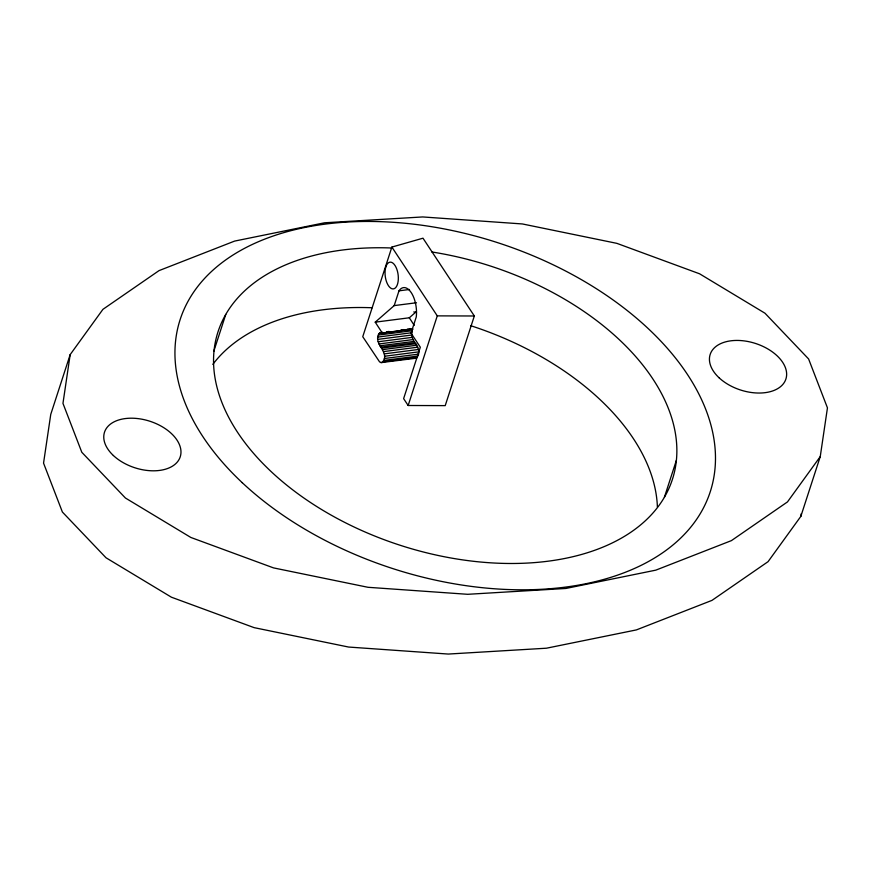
<?xml version="1.0" encoding="UTF-8"?>
<svg xmlns="http://www.w3.org/2000/svg" width="871" height="871" viewBox="0 0 871 871"><rect width="100%" height="100%" fill="white"/><g stroke="black" fill="none" stroke-linecap="round" stroke-linejoin="round"><path stroke-width="1.31" d="M382.271 332.962L375.227 322.161L394.193 305.601L398.994 290.827A20.948 10.082 82.7 0 1 411.275 292.678A20.948 10.082 82.7 0 1 416.262 316.979L411.014 333.114L420.323 347.213L403.621 398.624L408.151 405.494L445.212 405.625L474.336 315.988L422.99 238.197L391.874 247.07L362.75 336.707L379.636 361.966L381.988 362.597C391.787 352.679 370.839 342.771 379.952 332.635L382.271 332.962L412.419 329.096M383.828 360.442L417.906 356.065C422.359 346.081 408.488 340.626 412.321 330.697L378.232 335.074M70.17 354.617L62.962 403.371L81.809 452.289L125.424 498.016L190.825 537.451L273.559 567.903L367.998 587.294L467.694 594.305L565.867 588.458L655.809 570.146L731.4 540.63L787.482 501.914L820.242 456.633L827.45 407.868L808.604 358.961L764.999 313.233L699.587 273.799L616.853 243.347L522.415 223.956L422.718 216.944L324.556 222.791L234.604 241.093L159.023 270.62L102.93 309.336L70.17 354.617L50.758 414.367L43.55 463.132L62.396 512.039L106.001 557.767L171.413 597.201L254.147 627.653L348.585 647.044L448.282 654.056L546.444 648.209L636.396 629.907L711.977 600.38L768.07 561.664L800.83 516.383L820.242 456.633M800.83 516.383L801.222 513.748M213.787 351.318L225.763 314.453M408.151 405.494L437.275 315.868L391.874 247.07M664.41 497.199L676.386 460.334M375.227 322.161L409.316 317.784L416.294 311.687M380.823 362.641L416.066 358.221L417.1 357.469L383.022 361.846M398.994 290.827L409.49 289.477M394.193 305.601L416.48 302.749M379.952 332.635L382.576 332.297M386.506 331.786L389.13 331.448M400.921 329.935L403.545 329.597M407.301 329.064L410.099 328.759M378.972 333.539L413.05 329.162M377.818 337.088L411.896 332.711M377.753 339.396L411.841 335.019M378.058 341.77L412.135 337.393M378.689 343.991L412.778 339.614M379.593 345.841L413.681 341.465M380.692 347.159L414.781 342.782M381.868 348.052L415.946 343.675M382.913 349.565L417.002 345.188M383.752 351.568L417.83 347.191M384.296 353.866L418.374 349.489M384.492 356.261L418.581 351.884M384.329 358.525L418.418 354.149M414.912 358.264L416.066 358.221M437.275 315.868L474.336 315.988M409.316 317.784L414.237 325.351M431.831 251.969A238.872 146.731 18 0 1 657.921 506.933A238.872 146.731 18 0 1 267.822 468.424A238.872 146.731 18 0 1 391.558 247.995M212.829 364.405A238.872 146.731 18 0 1 372.146 307.757M413.769 311.938A238.872 146.731 18 0 1 416.48 312.384M470.743 325.7A238.872 146.731 18 0 1 657.387 507.009M385.897 266.766A13.468 6.478 82.7 0 0 391.743 288.671A13.468 6.478 82.7 0 0 397.426 271.164A13.468 6.478 82.7 0 0 385.897 266.766M242.203 482.654A278.676 171.184 18 0 0 701.231 511.996A278.676 171.184 18 0 0 392.19 222.225A278.676 171.184 18 0 0 242.203 482.654M113.372 455.511A39.816 24.453 18 0 0 178.947 459.703A39.816 24.453 18 0 0 134.798 418.309A39.816 24.453 18 0 0 113.372 455.511M719.043 377.742A39.816 24.453 18 0 0 784.608 381.934A39.816 24.453 18 0 0 740.47 340.539A39.816 24.453 18 0 0 719.043 377.742"/></g></svg>
